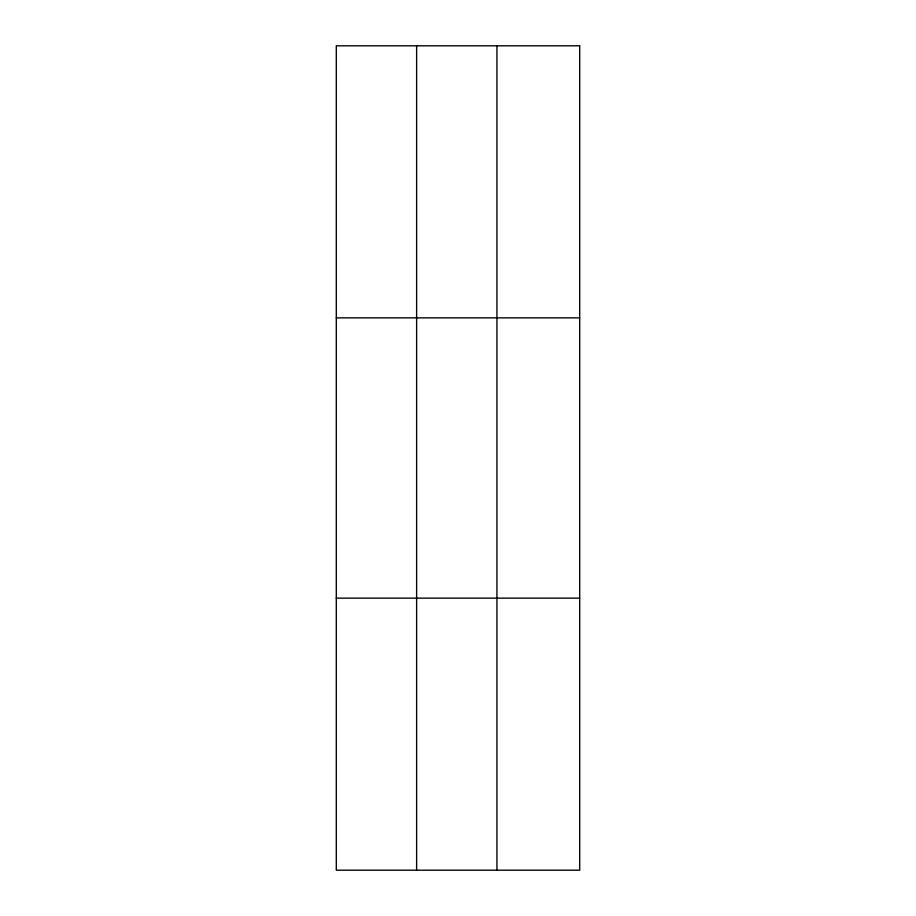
<?xml version="1.0" encoding="UTF-8"?>
<svg xmlns="http://www.w3.org/2000/svg" width="916" height="916" viewBox="0 0 916 916"><rect width="100%" height="100%" fill="white"/><g stroke="black" fill="none" stroke-linecap="round" stroke-linejoin="round"><path stroke-width="1.37" d="M416.62 45.8L416.62 870.2M496.941 45.8L496.941 870.2M336.298 317.852L579.702 317.852M336.298 598.148L579.702 598.148M579.702 45.8L579.702 870.2L336.298 870.2L336.298 45.8L579.702 45.8"/></g></svg>
